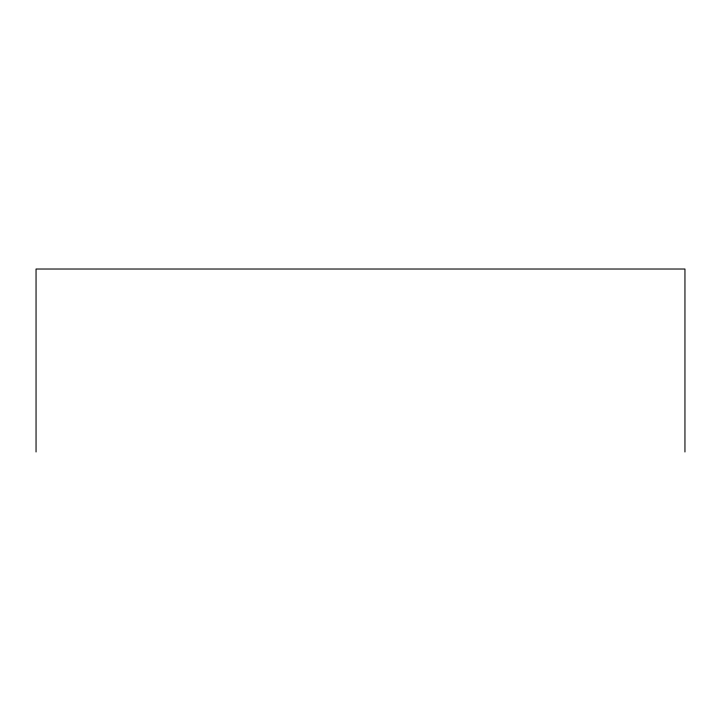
<?xml version="1.0" encoding="UTF-8"?>
<svg xmlns="http://www.w3.org/2000/svg" width="721" height="721" viewBox="0 0 721 721"><rect width="100%" height="100%" fill="white"/><g stroke="black" fill="none" stroke-linecap="round" stroke-linejoin="round"><path stroke-width="1.08" d="M684.95 451.977L684.95 269.023L36.05 269.023L36.05 451.977"/></g></svg>
